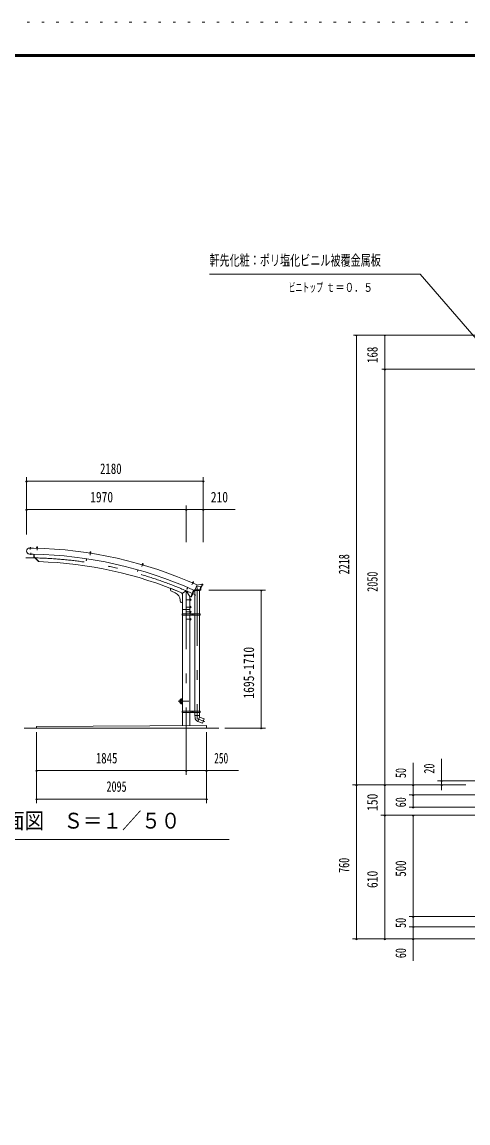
# Model space of a CAD drawing. Units: millimetres, scale not verified. Extents: x -25340 to 25345, y -10500 to 10500.
# Drawn here: x 9622 to 15121, y -3075 to 10500 of the extents above; entities that cross this region are included whole.
import ezdxf
from ezdxf.enums import TextEntityAlignment as Align

# ---------------------------------------------------------------- set-up
doc = ezdxf.new("R2010")
doc.units = ezdxf.units.MM
doc.header["$LTSCALE"] = 60
doc.linetypes.add('USER3', pattern=[24, 12, -5, 2, -5])
doc.linetypes.add('USER4', pattern=[3, 0.5, -2.5])
for name, color, linetype, lineweight in [('0-2_1-05BOLD', 7, 'Continuous', 18), ('0-3_1-25CENTER', 3, 'USER3', 18), ('0-4_1-45THIN', 4, 'Continuous', 18), ('0-5_1-55DIM', 3, 'Continuous', 18), ('0-A_2-52DIM', 3, 'Continuous', 18), ('0-C_F-F', 5, 'Continuous', 18), ('0-D_F-E_J_ADD', 5, 'USER4', 18)]:
    doc.layers.add(name, color=color, linetype=linetype, lineweight=lineweight)
doc.styles.add('ＭＳ ゴシック', font='')
doc.styles.get('ＭＳ ゴシック').set_extended_font_data('MS Gothic')

msp = doc.modelspace()

# ---------------------------------------------------------------- linework, layer by layer
at = {"layer": '0-2_1-05BOLD'}
for p, q in [((9714.73, 3938.15), (9761.42, 3937.22)), ((9714.74, 3938.65), (9761.43, 3937.72)), ((9716.25, 4014.24), (9762.94, 4013.3)), ((9762.95, 4013.8), (9716.26, 4014.74)), ((9761.43, 3937.71), (9761.42, 3937.22)), ((9762.95, 4013.8), (9762.93, 4012.7)), ((9768.23, 3937.58), (9767.6, 3906.26)), ((9771.43, 3937.52), (9770.83, 3907.53)), ((9801.75, 4014.95), (9814.25, 4014.62)), ((9802.19, 4013.44), (9802.14, 4011.84)), ((9803.24, 4019.91), (9813.03, 4019.65)), ((9805.23, 4019.36), (9805.12, 4014.86)), ((9805.14, 4019.86), (9805.35, 4028.01)), ((9811.35, 4027.85), (9805.35, 4028.01)), ((9811.01, 4019.2), (9810.89, 4014.71)), ((9811.13, 4019.7), (9811.35, 4027.85)), ((9813.03, 4019.65), (9813.89, 4019.12)), ((9813.73, 4013.13), (9813.69, 4011.53)), ((9813.89, 4019.12), (9813.77, 4014.63)), ((9814.25, 4014.62), (9814.21, 4013.12)), ((10458.69, 3955.64), (10458.46, 3954.16)), ((10458.46, 3954.16), (10470.8, 3952.22)), ((10458.92, 3954.08), (10458.68, 3952.5)), ((10458.68, 3952.5), (10470.08, 3950.71)), ((10458.69, 3955.64), (10471.04, 3953.7)), ((10459.86, 3960), (10459.16, 3955.56)), ((10460.8, 3960.37), (10459.86, 3960)), ((10462.71, 3959.56), (10462.01, 3955.12)), ((10462.67, 3960.07), (10463.94, 3968.12)), ((10469.86, 3967.19), (10463.94, 3968.12)), ((10468.41, 3958.66), (10467.72, 3954.22)), ((10468.6, 3959.14), (10469.86, 3967.19)), ((10470.33, 3952.29), (10470.08, 3950.71)), ((10471.04, 3953.7), (10470.8, 3952.22)), ((9823.94, 3847.62), (9767.6, 3906.26)), ((9829.08, 3846.89), (9770.83, 3907.53)), ((9826.25, 3849.84), (9823.94, 3847.62)), ((10415.5, 3883.22), (10412.23, 3861.46)), ((10412.23, 3861.46), (10415.4, 3860.99)), ((10418.66, 3882.74), (10415.4, 3860.99)), ((11102.55, 3812.4), (11102.13, 3810.96)), ((11102.13, 3810.96), (11114.13, 3807.45)), ((11102.59, 3810.83), (11102.14, 3809.29)), ((11102.14, 3809.29), (11113.22, 3806.05)), ((11105.26, 3816.82), (11114.66, 3814.07)), ((11107.04, 3815.77), (11105.78, 3811.46)), ((11107.08, 3816.29), (11109.36, 3824.11)), ((11110.61, 3824.79), (11109.36, 3824.11)), ((11115.12, 3822.43), (11109.36, 3824.11)), ((11114.45, 3823.67), (11110.61, 3824.79)), ((11112.59, 3814.15), (11111.32, 3809.84)), ((11112.84, 3814.61), (11115.12, 3822.43)), ((11113.68, 3807.59), (11113.22, 3806.05)), ((11115.36, 3813.34), (11114.1, 3809.03)), ((11115.12, 3822.43), (11114.45, 3823.67)), ((11114.66, 3814.07), (11115.36, 3813.34)), ((11050.42, 3746.13), (11044.39, 3724.98)), ((11044.39, 3724.98), (11047.46, 3724.1)), ((11053.5, 3745.26), (11047.46, 3724.1)), ((11722.51, 3586.06), (11721.87, 3584.59)), ((11721.87, 3584.59), (11732.44, 3579.95)), ((11722.68, 3587.62), (11722.08, 3586.25)), ((11722.08, 3586.25), (11733.53, 3581.23)), ((11722.68, 3587.62), (11734.13, 3582.6)), ((11724.92, 3591.55), (11723.11, 3587.43)), ((11725.92, 3591.66), (11724.92, 3591.55)), ((11727.57, 3590.39), (11725.76, 3586.27)), ((11727.66, 3590.89), (11730.94, 3598.36)), ((11732.26, 3598.87), (11730.94, 3598.36)), ((11736.43, 3595.95), (11730.94, 3598.36)), ((11732.85, 3588.07), (11731.05, 3583.95)), ((11735.92, 3597.26), (11732.26, 3598.87)), ((11733.09, 3581.42), (11732.44, 3579.95)), ((11733.16, 3588.48), (11736.43, 3595.95)), ((11734.13, 3582.6), (11733.53, 3581.23)), ((11736.43, 3595.95), (11735.92, 3597.26)), ((11780.13, 3558.68), (11755.4, 3503.99)), ((11770.31, 3536.97), (11828.41, 3540.95)), ((11822.3, 3540.53), (11817.01, 3500.67)), ((11828.41, 3540.95), (11823.19, 3501.67)), ((11838.45, 3543.64), (11828.41, 3540.95)), ((11840.52, 3541.82), (11830.49, 3539.13)), ((11840.58, 3559.67), (11838.45, 3543.64)), ((11842.59, 3557.37), (11840.52, 3541.82)), ((11847.19, 3559.67), (11840.58, 3559.67)), ((11849.49, 3557.37), (11842.59, 3557.37)), ((11847.19, 3559.67), (11847.19, 3569.67)), ((11849.49, 3557.37), (11849.49, 3569.67)), ((11452.64, 3517.89), (11602.64, 3457.25)), ((11452.64, 3517.89), (11452.64, 3499.02)), ((11465.15, 3480.48), (11510.12, 3462.29)), ((11647.19, 3486.67), (11602.64, 3457.25)), ((11602.64, 3457.25), (11602.64, 3202.67)), ((11691.74, 3418.49), (11647.19, 3486.67)), ((11662.46, 3528.6), (11653.76, 3508.39)), ((11653.76, 3508.39), (11656.7, 3507.13)), ((11665.4, 3527.34), (11656.7, 3507.13)), ((11691.74, 3418.49), (11691.74, 3202.67)), ((11744.77, 3490.79), (11710.77, 3411.8)), ((11738.21, 3495.79), (11743.73, 3493.42)), ((11745.27, 3495.59), (11749.4, 3492.37)), ((11747.87, 3496.48), (11750.19, 3494.67)), ((11814.19, 3494.67), (11750.19, 3494.67)), ((11817.01, 3500.67), (11753.34, 3500.67)), ((11754.69, 3492.37), (11754.69, 3202.67)), ((11809.7, 3492.37), (11809.7, 3202.67)), ((11823.19, 3501.67), (11814.19, 3494.67)), ((11572.64, 3369.58), (11572.64, 3362.86)), ((11585.15, 3344.32), (11602.64, 3337.25)), ((11693.74, 3387.17), (11691.74, 3387.17)), ((11693.74, 3366.17), (11691.74, 3366.17)), ((11693.74, 3297.17), (11691.74, 3297.17)), ((11693.74, 3387.17), (11693.74, 3366.17)), ((11699.84, 3386.49), (11693.74, 3386.49)), ((11699.84, 3381.58), (11693.74, 3381.58)), ((11699.84, 3371.76), (11693.74, 3371.76)), ((11699.84, 3366.86), (11693.74, 3366.86)), ((11699.84, 3291.58), (11693.74, 3291.58)), ((11699.84, 3281.76), (11693.74, 3281.76)), ((11699.84, 3276.86), (11693.74, 3276.86)), ((11700.74, 3384.92), (11699.84, 3386.49)), ((11700.74, 3278.42), (11699.84, 3276.86)), ((11700.74, 3294.92), (11700.74, 3278.42)), ((11594.95, 3202.67), (11817.39, 3202.67)), ((11594.95, 3194.67), (11601.04, 3194.67)), ((11601.04, 3202.67), (11601.04, 3186.67)), ((11602.64, 3256.67), (11691.74, 3256.67)), ((11602.64, 3186.67), (11602.64, 2002.67)), ((11693.74, 3216.17), (11691.74, 3216.17)), ((11691.74, 2002.67), (11691.74, 3186.67)), ((11693.74, 3126.17), (11691.74, 3126.17)), ((11693.34, 3202.67), (11693.34, 3186.67)), ((11699.84, 3236.49), (11693.74, 3236.49)), ((11699.84, 3231.58), (11693.74, 3231.58)), ((11699.84, 3221.76), (11693.74, 3221.76)), ((11699.84, 3216.85), (11693.74, 3216.85)), ((11699.84, 3146.49), (11693.74, 3146.49)), ((11699.84, 3141.58), (11693.74, 3141.58)), ((11699.84, 3131.76), (11693.74, 3131.76)), ((11700.74, 3234.92), (11699.84, 3236.49)), ((11700.74, 3218.42), (11699.84, 3216.85)), ((11700.74, 3144.92), (11699.84, 3146.49)), ((11700.74, 3218.42), (11700.74, 3234.92)), ((11700.74, 3128.42), (11700.74, 3144.92)), ((11718.22, 3197.56), (11723.22, 3200.44)), ((11723.22, 3200.44), (11728.22, 3197.56)), ((11723.22, 3188.9), (11728.22, 3191.78)), ((11728.22, 3197.56), (11728.22, 3191.78)), ((11753.09, 3202.67), (11753.09, 3186.67)), ((11754.69, 3186.67), (11754.69, 2002.67)), ((11809.7, 3186.67), (11809.7, 2002.67)), ((11811.3, 3202.67), (11811.3, 3186.67)), ((11811.3, 3194.67), (11817.39, 3194.67)), ((11817.39, 3202.67), (11817.39, 3186.67)), ((11599.19, 2157.67), (11602.64, 2157.67)), ((11599.19, 2091.67), (11602.64, 2091.67)), ((11594.95, 2002.67), (11594.95, 1986.67)), ((11594.95, 1994.67), (11601.04, 1994.67)), ((11594.95, 1986.67), (11817.39, 1986.67)), ((11601.04, 2002.67), (11601.04, 1986.67)), ((11602.64, 1986.67), (11602.64, 1823.27)), ((11691.74, 1986.67), (11691.74, 1823.69)), ((11693.34, 2002.67), (11693.34, 1986.67)), ((11718.22, 1997.56), (11718.22, 1991.78)), ((11718.22, 1991.78), (11723.22, 1988.9)), ((11723.22, 1988.9), (11728.22, 1991.78)), ((11728.22, 1997.56), (11728.22, 1991.78)), ((11753.09, 2002.67), (11753.09, 1986.67)), ((11753.19, 1949.76), (11811.2, 1949.76)), ((11754.95, 1923.97), (11753.19, 1949.76)), ((11754.69, 1986.67), (11754.69, 1949.76)), ((11809.7, 1927.76), (11790.88, 1876.08)), ((11809.7, 1986.67), (11809.7, 1949.76)), ((11811.19, 1949.76), (11809.7, 1927.76)), ((11811.3, 2002.67), (11811.3, 1986.67)), ((11811.3, 1994.67), (11817.39, 1994.67)), ((9647.19, 1794.67), (12047.19, 1794.67)), ((11897.19, 1824.67), (9802.19, 1814.67)), ((9802.19, 1794.67), (9802.19, 1814.67)), ((11791.17, 1875.98), (11847.27, 1855.56)), ((11897.19, 1824.67), (11897.19, 1794.67))]:
    msp.add_line(p, q, dxfattribs=at)
for points in [[(9801.75, 4014.95), (9801.71, 4013.45), (9814.21, 4013.12)], [(9803.24, 4019.91), (9802.35, 4019.43), (9802.23, 4014.94)], [(9811.35, 4027.85), (9810.38, 4028.87), (9806.38, 4028.98), (9805.35, 4028.01)], [(10460.8, 3960.37), (10470.48, 3958.85), (10471.26, 3958.21), (10470.56, 3953.77)], [(10469.86, 3967.19), (10469.03, 3968.34), (10465.08, 3968.96), (10463.94, 3968.12)], [(11102.55, 3812.4), (11114.55, 3808.89), (11114.13, 3807.45)], [(11105.26, 3816.82), (11104.27, 3816.58), (11103.01, 3812.27)], [(11725.92, 3591.66), (11734.9, 3587.72), (11735.5, 3586.91), (11733.69, 3582.79)], [(11830.49, 3539.13), (11825.35, 3500.44), (11814.98, 3492.37), (11749.4, 3492.37)], [(11849.49, 3569.67), (11840.59, 3569.67), (11778.32, 3554.67)], [(11738.21, 3495.79), (11702.64, 3413.12), (11708.14, 3410.75)], [(11693.74, 3297.17), (11693.74, 3276.17), (11691.74, 3276.17)], [(11700.74, 3294.92), (11699.84, 3296.49), (11693.74, 3296.49)], [(11700.74, 3384.92), (11700.74, 3368.42), (11699.84, 3366.86)], [(11594.95, 3202.67), (11594.95, 3186.67), (11817.39, 3186.67)], [(11693.74, 3216.17), (11693.74, 3237.17), (11691.74, 3237.17)], [(11693.74, 3126.17), (11693.74, 3147.17), (11691.74, 3147.17)], [(11700.74, 3128.42), (11699.84, 3126.86), (11693.74, 3126.86)], [(11718.22, 3197.56), (11718.22, 3191.78), (11723.22, 3188.9)], [(11594.95, 2002.67), (11817.39, 2002.67), (11817.39, 1986.67)], [(11718.22, 1997.56), (11723.22, 2000.44), (11728.22, 1997.56)], [(11809.7, 1927.76), (11866.08, 1907.24), (11847.27, 1855.56)]]:
    msp.add_lwpolyline(points, dxfattribs=at)
for centre, radius in [((11723.22, 3194.67), 6.25), ((11723.22, 3194.67), 4.9), ((11723.22, 1994.67), 6.25), ((11723.22, 1994.67), 4.9)]:
    msp.add_circle(centre, radius, dxfattribs=at)
for centre, radius, start, end in [((9715.49, 3976.44), 38.3, 88.854, 268.854), ((9715.49, 3976.44), 37.8, 88.854, 268.854), ((9670.54, -1106.02), 5044.55, 65.80466, 88.96758), ((9670.54, -1106.02), 5119.55, 65.66528, 88.9659), ((9803.74, 4017.58), 2.32, 49.93085, 88.46228), ((9807.9, 4011.28), 8.51, 68.63316, 108.29361), ((9812.4, 4017.35), 2.32, 88.46228, 127.00851), ((10461, 3957.99), 2.32, 42.54817, 81.07961), ((10464.32, 3951.2), 8.51, 61.25049, 100.91093), ((10469.56, 3956.65), 2.32, 81.07961, 119.62584), ((9670.54, -1106.02), 4955.45, 67.05199, 88.16658), ((11105.15, 3814.44), 2.32, 35.1655, 73.69695), ((11107.57, 3807.28), 8.51, 53.86781, 93.52827), ((11113.46, 3812.01), 2.32, 73.69695, 112.24318), ((11725.52, 3589.31), 2.32, 27.78282, 66.31427), ((11726.99, 3581.9), 8.51, 46.48515, 86.1456), ((11733.45, 3585.83), 2.32, 66.31427, 104.8605), ((11472.64, 3499.02), 20, 180, 247.98738), ((11472.64, 3369.58), 100, 0, 67.98738), ((11602.64, 3457.25), 10, 157.98738, 270), ((9670.54, -1106.02), 4955.45, 65.78831, 65.92853), ((11708.93, 3412.59), 2, 246.71333, 336.71333), ((11741.73, 3510.17), 15, 245.66849, 335.66833), ((11742.94, 3491.58), 2, 336.71333, 66.71333), ((11592.64, 3362.86), 20, 180, 247.98738), ((11696.96, 3384.03), 3.78, 319.57169, 0), ((11686.96, 3376.67), 13.78, 339.1357, 20.8643), ((11696.96, 3369.31), 3.78, 0, 40.43115), ((11696.96, 3294.03), 3.78, 319.57169, 0), ((11686.96, 3286.67), 13.78, 339.1357, 20.8643), ((11696.96, 3279.31), 3.78, 0, 40.43115), ((11696.96, 3234.03), 3.78, 319.56883, 0), ((11686.96, 3226.67), 13.78, 339.13568, 20.86429), ((11696.96, 3219.31), 3.78, 0, 40.4283), ((11696.96, 3144.03), 3.78, 319.56883, 0), ((11686.96, 3136.67), 13.78, 339.13568, 20.86429), ((11696.96, 3129.31), 3.78, 0, 40.4283), ((11599.19, 2124.67), 33, 90, 270), ((11599.19, 2124.67), 22.5, 81.18303, 278.81697), ((11598.05, 2124.67), 21.35, 77.56236, 282.43764), ((11598.05, 2124.67), 19.05, 76.03204, 283.96796), ((11809.83, 1927.72), 55, 183.90576, 250.16731)]:
    msp.add_arc(centre, radius, start, end, dxfattribs=at)
at = {"layer": '0-3_1-25CENTER'}
for p, q in [((9725.13, 4023.16), (9724.63, 3998.17)), ((9731.25, 3929.22), (9731.75, 3954.22)), ((9808.45, 4031.68), (9807.29, 3988.17)), ((10467.48, 3971.36), (10460.73, 3928.37)), ((11113.3, 3826.87), (11101.08, 3785.09)), ((11735.19, 3600.59), (11717.71, 3560.73)), ((11647.19, 3486.67), (11647.19, 1425.98)), ((11782.19, 3527.89), (11782.19, 1908.51)), ((11710.74, 3376.67), (11653.74, 3376.67)), ((11710.74, 3286.67), (11653.74, 3286.67)), ((11710.74, 3226.67), (11653.74, 3226.67)), ((11710.74, 3136.67), (11653.74, 3136.67)), ((11710.72, 3194.67), (11735.72, 3194.67)), ((11723.22, 3207.17), (11723.22, 3182.17)), ((11599.19, 2174.67), (11599.19, 2074.67)), ((11549.2, 2124.67), (11679.19, 2124.67)), ((11710.72, 1994.67), (11735.72, 1994.67)), ((11723.22, 2007.17), (11723.22, 1982.17)), ((11782.19, 1908.51), (11875.47, 1874.56))]:
    msp.add_line(p, q, dxfattribs=at)
msp.add_arc((9670.54, -1106.02), 5000, 65.24121, 90, dxfattribs=at)
at = {"layer": '0-4_1-45THIN'}
for p, q in [((9805.93, 4019.84), (9806.18, 4028.79)), ((9810.33, 4019.72), (9810.57, 4028.67)), ((10463.46, 3959.95), (10464.85, 3968.79)), ((10467.81, 3959.27), (10469.2, 3968.11)), ((11107.85, 3816.07), (11110.36, 3824.65)), ((11112.07, 3814.83), (11114.58, 3823.42)), ((11728.4, 3590.57), (11731.99, 3598.77)), ((11732.43, 3588.81), (11736.02, 3597))]:
    msp.add_line(p, q, dxfattribs=at)
at = {"layer": '0-5_1-55DIM'}
for p, q in [((9677.19, 4888.67), (9677.19, 4181.84)), ((11857.19, 4888.67), (11857.19, 4088.67)), ((9687.19, 4838.67), (9667.19, 4838.67)), ((9677.19, 4838.67), (11857.19, 4838.67)), ((11867.19, 4838.67), (11847.19, 4838.67)), ((9687.19, 4488.67), (9667.19, 4488.67)), ((9677.19, 4488.67), (11647.19, 4488.67)), ((11657.19, 4488.67), (11637.19, 4488.67)), ((11647.19, 4538.67), (11647.19, 4088.67)), ((11647.19, 4488.67), (11857.19, 4488.67)), ((11867.19, 4488.67), (11847.19, 4488.67)), ((11857.19, 4488.67), (12249.69, 4488.67)), ((11926.12, 3494.67), (12622.19, 3494.67)), ((12582.19, 3494.67), (12562.19, 3494.67)), ((12572.19, 1794.67), (12572.19, 3494.67)), ((12122.19, 1794.67), (12622.19, 1794.67)), ((12582.19, 1794.67), (12562.19, 1794.67)), ((9802.19, 869.67), (9802.19, 1744.67)), ((11897.19, 869.67), (11897.19, 1744.67)), ((11647.19, 1219.67), (11647.19, 1519.67)), ((9812.19, 1269.67), (9792.19, 1269.67)), ((9802.19, 1269.67), (11647.19, 1269.67)), ((11657.19, 1269.67), (11637.19, 1269.67)), ((11647.19, 1269.67), (11897.19, 1269.67)), ((11907.19, 1269.67), (11887.19, 1269.67)), ((11897.19, 1269.67), (12289.69, 1269.67)), ((9812.19, 919.67), (9792.19, 919.67)), ((9802.19, 919.67), (11897.19, 919.67)), ((11907.19, 919.67), (11887.19, 919.67)), ((9174.69, 419.67), (12174.69, 419.67))]:
    msp.add_line(p, q, dxfattribs=at)
for centre in [(9677.19, 4838.67), (11857.19, 4838.67), (9677.19, 4488.67), (11647.19, 4488.67), (11857.19, 4488.67), (12572.19, 3494.67), (12572.19, 1794.67), (9802.19, 1269.67), (11647.19, 1269.67), (11897.19, 1269.67), (9802.19, 919.67), (11897.19, 919.67)]:
    msp.add_arc(centre, 10, 180, 0, dxfattribs=at)
at = {"layer": '0-A_2-52DIM'}
for p, q in [((14533.12, 7389.93), (11933.13, 7389.93)), ((14533.12, 7389.93), (15221.26, 6592.25)), ((15278.87, 6639.93), (13708.12, 6639.93)), ((13755.62, 6639.93), (13735.62, 6639.93)), ((13745.62, 6639.93), (13745.62, -805.07)), ((14105.63, 6639.93), (14085.63, 6639.93)), ((14095.62, 6639.93), (14095.62, -805.07)), ((15526.5, 6219.93), (14058.12, 6219.93)), ((14105.63, 6219.93), (14085.63, 6219.93)), ((14445.63, 1364.93), (14445.63, 819.93)), ((14795.62, 1027.83), (14795.62, 1414.93)), ((15095.62, 1094.93), (13695.63, 1094.93)), ((13755.62, 1094.93), (13735.62, 1094.93)), ((14105.62, 1094.93), (14085.62, 1094.93)), ((14455.62, 1094.93), (14435.62, 1094.93)), ((15470.62, 1144.93), (14745.62, 1144.93)), ((14805.62, 1144.93), (14785.62, 1144.93)), ((14805.62, 1094.93), (14785.62, 1094.93)), ((15470.62, 969.93), (14395.62, 969.93)), ((14455.62, 969.93), (14435.62, 969.93)), ((15470.62, 819.93), (14395.62, 819.93)), ((14455.62, 819.93), (14435.62, 819.93)), ((18308.12, 719.93), (14045.62, 719.93)), ((14105.62, 719.93), (14085.62, 719.93)), ((14455.62, 719.93), (14435.62, 719.93)), ((14445.63, 719.93), (14445.63, -1075.07)), ((18308.12, -530.07), (14395.62, -530.07)), ((14455.62, -530.07), (14435.62, -530.07)), ((18308.12, -655.07), (14395.62, -655.07)), ((14455.62, -655.07), (14435.62, -655.07)), ((18308.12, -805.07), (13695.63, -805.07)), ((13755.62, -805.07), (13735.62, -805.07)), ((14105.62, -805.07), (14085.62, -805.07)), ((14455.62, -805.07), (14435.62, -805.07))]:
    msp.add_line(p, q, dxfattribs=at)
for centre in [(13745.62, 6639.93), (14095.63, 6639.93), (14095.63, 6219.93), (13745.62, 1094.93), (14095.62, 1094.93), (14445.62, 1094.93), (14795.62, 1144.93), (14795.62, 1094.93), (14445.62, 969.93), (14445.62, 819.93), (14095.62, 719.93), (14445.62, 719.93), (14445.62, -530.07), (14445.62, -655.07), (13745.62, -805.07), (14095.62, -805.07), (14445.62, -805.07)]:
    msp.add_arc(centre, 10, 180, 0, dxfattribs=at)
at = {"layer": '0-C_F-F'}
for p, q in [((-3855.46, 10100), (24844.54, 10100)), ((-3852.96, 10097.5), (24842.03, 10097.5)), ((-3850.46, 10095), (24839.53, 10095)), ((-3847.96, 10092.5), (24837.03, 10092.5)), ((-3845.46, 10090), (24834.54, 10090)), ((-3842.96, 10087.5), (24832.04, 10087.5)), ((-3840.46, 10085), (24829.53, 10085)), ((-3837.96, 10082.5), (24827.04, 10082.5)), ((-3835.46, 10080), (24824.53, 10080)), ((-3832.96, 10077.5), (24822.04, 10077.5)), ((-3830.46, 10075), (24819.53, 10075))]:
    msp.add_line(p, q, dxfattribs=at)
at = {"layer": '0-D_F-E_J_ADD'}
msp.add_lwpolyline([(-4355.46, -10500), (-4355.46, 10500), (25344.54, 10500)], dxfattribs=at)

# ---------------------------------------------------------------- texts
at = {"layer": '0-5_1-55DIM', "color": 7, "style": 'ＭＳ ゴシック'}
for s, height, width, p in [('2180', 130.2, 0.75, (10584.16, 4888.67)), ('1970', 130.2, 0.8, (10462, 4538.67)), ('210', 130.2, 0.8, (11949.54, 4538.67)), ('1845', 130.2, 0.75, (10532.47, 1319.67)), ('250', 130.2, 0.65, (11991.61, 1319.67)), ('2095', 130.2, 0.7, (10663.68, 969.67)), ('側面図\u3000Ｓ＝１／５０', 195.4, 0.9, (9174.69, 496.31))]:
    msp.add_text(s, height=height, dxfattribs=dict(at, width=width)).set_placement(p, align=Align.BOTTOM_LEFT)
at = {"layer": '0-5_1-55DIM', "color": 7, "style": 'ＭＳ ゴシック', "width": 0.8}
msp.add_text('1695-1710', height=130.2, rotation=90, dxfattribs=at).set_placement((12522.19, 2157.9), align=Align.BOTTOM_LEFT)
at = {"layer": '0-A_2-52DIM', "color": 7, "style": 'ＭＳ ゴシック'}
for s, height, width, p in [('軒先化粧：ポリ塩化ビニル被覆金属板', 130.2, 0.7, (11933.13, 7457.7)), ('ビニトップ ', 110.7, 0.55, (12908.12, 7139.93)), ('ｔ＝０．５', 110.7, 0.75, (13367.4, 7139.93))]:
    msp.add_text(s, height=height, dxfattribs=dict(at, width=width)).set_placement(p, align=Align.BOTTOM_LEFT)
for s, width, p in [('168', 0.75, (14045.63, 6297.07)), ('2218', 0.7, (13695.62, 3690.01)), ('2050', 0.7, (14045.63, 3475.27)), ('50', 0.7, (14395.62, 1178.21)), ('20', 0.7, (14745.62, 1232.61)), ('150', 0.8, (14045.62, 772.95)), ('60', 0.7, (14395.62, 817.81)), ('760', 0.7, (13695.62, 8.55)), ('500', 0.75, (14395.62, -37.51)), ('610', 0.8, (14045.62, -177.44)), ('50', 0.7, (14395.62, -669.29)), ('60', 0.7, (14395.62, -1042.19))]:
    msp.add_text(s, height=130.2, rotation=90, dxfattribs=dict(at, width=width)).set_placement(p, align=Align.BOTTOM_LEFT)

doc.saveas('drawing.dxf')
